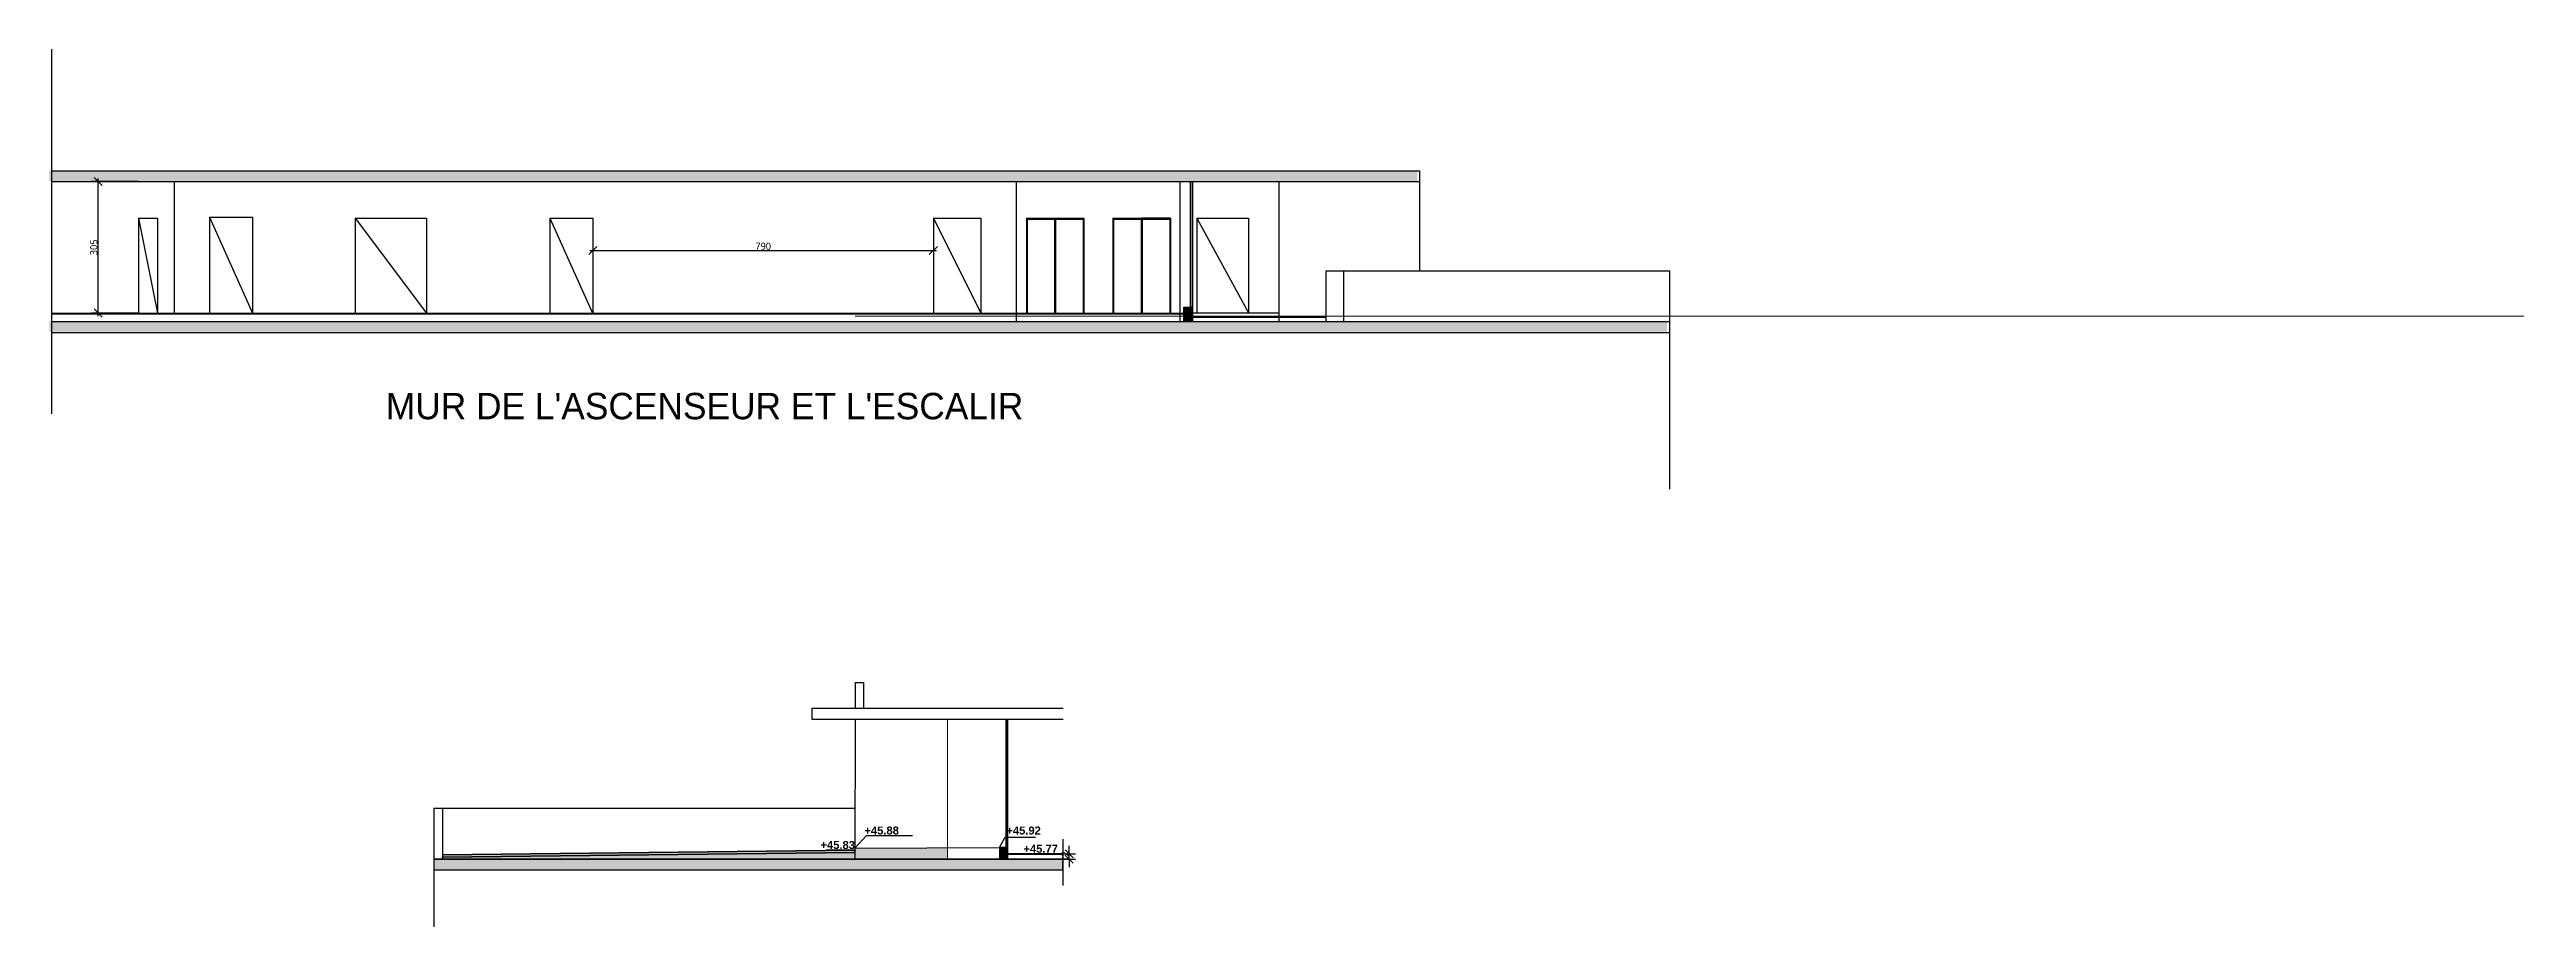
# Model space of a CAD drawing. Header units: millimetres. Extents: x 139864 to 546726, y 40253 to 3921401762.
# Drawn here: x 204620 to 261861, y 53041 to 73406 of the extents above; entities that cross this region are included whole.
import ezdxf

# ---------------------------------------------------------------- set-up
doc = ezdxf.new("R2010")
doc.units = ezdxf.units.MM
doc.linetypes.add('Centre', pattern=[12.5, 2.5, -1.875, 6.25, -1.875])
doc.linetypes.add('Ligne de quadrillage', pattern=[22.225, 12.7, -3.175, 3.175, -3.175])
for name, color, linetype, lineweight in [('AS-20_AXES-ET-FILES', 12, 'Centre', 9), ('AS-24_TRES-FIN', 9, 'Continuous', 9), ('AS-26_STRUCTURE-BETON', 6, 'Continuous', 13), ('AS-30_COTE-1', 1, 'Continuous', 5)]:
    doc.layers.add(name, color=color, linetype=linetype, lineweight=lineweight)
doc.styles.add('Arial_B_4', font='arialbd.ttf', dxfattribs={"height": 185.714286})
doc.styles.add('Trebuchet MS_2', font='trebuc.ttf', dxfattribs={"height": 165})
doc.dimstyles.new('Cotes_linéaires', dxfattribs={"dimscale": 304.8, "dimtxt": 170.1069, "dimasz": 0.615157, "dimexe": 0.492126, "dimexo": 0.0625, "dimgap": 0.049213, "dimtad": 1, "dimdec": 0, "dimlfac": 0.1, "dimzin": 0, "dimdsep": 46, "dimtxsty": 'Trebuchet MS_2', "dimblk1": 'OBLIQUE', "dimblk2": 'OBLIQUE', "dimsah": 1, "dimcen": 0.09, "dimdle": 0.246063, "dimazin": 0, "dimtfac": 1, "dimtdec": 4, "dimtix": 1, "dimtmove": 0, "dimatfit": 3, "dimfxl": 0, "dimtvp": 1, "dimtolj": 1, "dimtzin": 0, "dimarcsym": 0})
pattern_1 = [(0, (0, 0), (1, 1), [0.125, -0.875]), (90, (0, 0), (-1, 1), [0.125, -0.875]), (135, (0.125, 0), (-0.9999999983, 6e-17), [0.1767767, -1.2374369]), (0, (0.125, 0.5625), (1, 1), [0.125, -0.875]), (45, (0.1875, 0.5), (0, 0.9999999983), [0.0883883, -1.3258252]), (135, (0.1875, 0.5), (-0.9999999983, 6e-17), [0.0883883, -1.3258252]), (0, (0.5, 0.8125), (1, 1), [0.1767767, -0.8232233]), (45, (0.5, 0.8125), (0, 0.9999999983), [0.125, -1.2892136]), (135, (0.6768, 0.8125), (-0.9999999983, 6e-17), [0.125, -1.2892136]), (90, (0.6875, 0.25), (-1, 1), [0.125, -0.875]), (45, (0.6875, 0.25), (0, 0.9999999983), [0.0883883, -1.3258252]), (135, (0.75, 0.3125), (-0.9999999983, 6e-17), [0.0883883, -1.3258252]), (0, (0.125, 0.25), (1, 1), [0.0625, -0.8375]), (0, (0.875, 0.5), (1, 1), [0.0625, -0.8375]), (90, (0.5625, 0.625), (-1, 1), [0.0625, -0.8375]), (135, (0.6875, 0.0625), (-0.9999999983, 6e-17), [0.0883883, -1.3258252]), (135, (0.25, 0.75), (-0.9999999983, 6e-17), [0.0883883, -1.3258252]), (45, (0.46875, 0.3281), (0, 0.9999999983), [0.0883883, -1.3258252]), (90, (0.3438, 0.125), (-1, 1), [0.015625, -0.984375]), (90, (0.3906, 0.5469), (-1, 1), [0.015625, -0.984375]), (90, (0.8594, 0.7188), (-1, 1), [0.015625, -0.984375]), (90, (0.875, 0.1875), (-1, 1), [0.015625, -0.984375])]
pattern_2 = [(50, (-54156.63, 14107.95), (182.18467, -15.939086), [19.05, -209.55]), (355, (-54156.63, 14107.95), (-35.24342, 191.05685), [15.24, -167.64058]), (100.451445, (-54141.45, 14106.62), (146.94125, 175.11775), [16.19001, -178.09024]), (46.1842, (-54156.63, 14158.75), (271.07904, -42.04233), [28.575, -314.325]), (96.63556, (-54134.04, 14155.25), (237.40413, 247.42612), [24.28502, -267.1356]), (351.18415, (-54156.63, 14158.75), (237.40413, 247.42612), [22.85997, -251.45973]), (21, (-54131.23, 14146.05), (151.61439, -102.2652), [19.05, -209.55]), (326, (-54131.23, 14146.05), (61.80203, 184.18797), [15.24, -167.64]), (71.451445, (-54118.6, 14137.53), (213.41642, 81.92277), [16.19001, -178.08994]), (37.5, (-54156.63, 14107.95), (3.088603, 84.555039), [0, -165.608, 0, -170.18, 0, -168.275]), (7.5, (-54156.63, 14107.95), (66.819663, 100.180575), [0, -97.028, 0, -161.798, 0, -64.135]), (327.5, (-54213.275, 14107.95), (135.590595, -5.728744), [0, -63.5, 0, -198.12, 0, -262.89]), (317.5, (-54238.67, 14107.95), (148.12918, 25.42649), [0, -82.55, 0, -131.572, 0, -186.69])]
pattern_3 = [(37.5, (0, 0), (-0.062993358, 1.926823769), [0, -1.52, 0, -1.7, 0, -1.625]), (7.5, (0, 0), (1.769776705, 2.822146065), [0, -0.82, 0, -1.37, 0, -0.525]), (327.5, (-1.23, 0), (3.114141862, 0.005659054), [0, -0.5, 0, -1.8, 0, -2.35]), (317.5, (-1.23, 0), (3.006126605, 0.877675565), [0, -0.25, 0, -1.18, 0, -1.35])]

# ---------------------------------------------------------------- blocks, each defined once
blk = doc.blocks.new('_Oblique')
at = {"color": 0, "linetype": 'ByBlock', "lineweight": -2}
blk.add_line((-0.5, -0.5), (0.5, 0.5), dxfattribs=at)
blk = doc.blocks.new('*D379')
at = {"layer": 'AS-30_COTE-1', "color": 0, "lineweight": -2, "transparency": 16777216}
for p, q in [((205752, 67210), (205752, 70410)), ((206673, 70335), (205602, 70335)), ((206673, 67285), (205602, 67285))]:
    blk.add_line(p, q, dxfattribs=at)
at = {"layer": 'Defpoints', "color": 0, "transparency": 16777216}
for p in [(205752, 70335), (206692, 70335), (206692, 67285)]:
    blk.add_point(p, dxfattribs=at)
at = {"layer": 'AS-30_COTE-1', "color": 0, "lineweight": -2, "transparency": 16777216, "xscale": 187.5, "yscale": 187.5, "zscale": 187.5}
for p, rotation in [((205752, 70335), 90), ((205752, 67285), 270)]:
    blk.add_blockref('_Oblique', p, dxfattribs=dict(at, rotation=rotation))
at = {"layer": 'AS-30_COTE-1', "color": 0, "transparency": 16777216, "insert": (205653, 68810), "char_height": 165, "attachment_point": 5, "rotation": 90, "style": 'Trebuchet MS_2'}
blk.add_mtext('\\A1;305', dxfattribs=at)
blk = doc.blocks.new('*D391')
at = {"layer": 'AS-30_COTE-1', "color": 0, "lineweight": -2, "transparency": 16777216}
for p, q in [((217237, 69466), (217237, 68586)), ((225137, 69466), (225137, 68586)), ((217162, 68736), (225212, 68736))]:
    blk.add_line(p, q, dxfattribs=at)
at = {"layer": 'Defpoints', "color": 0, "transparency": 16777216}
for p in [(217237, 69485), (225137, 69485), (225137, 68736)]:
    blk.add_point(p, dxfattribs=at)
at = {"layer": 'AS-30_COTE-1', "color": 0, "lineweight": -2, "transparency": 16777216, "xscale": 187.5, "yscale": 187.5, "zscale": 187.5, "rotation": 180}
blk.add_blockref('_Oblique', (217237, 68736), dxfattribs=at)
at = {"layer": 'AS-30_COTE-1', "color": 0, "lineweight": -2, "transparency": 16777216, "xscale": 187.5, "yscale": 187.5, "zscale": 187.5}
blk.add_blockref('_Oblique', (225137, 68736), dxfattribs=at)
at = {"layer": 'AS-30_COTE-1', "color": 0, "transparency": 16777216, "insert": (221187, 68835), "char_height": 165, "attachment_point": 5, "style": 'Trebuchet MS_2'}
blk.add_mtext('\\A1;790', dxfattribs=at)
blk = doc.blocks.new('*D396')
at = {"layer": 'AS-30_COTE-1', "color": 0, "lineweight": -2, "transparency": 16777216}
for p, q in [((228165, 54731), (228440, 54731)), ((228165, 54611), (228440, 54611)), ((228290, 54731), (228290, 54918)), ((228290, 54611), (228290, 54731)), ((228290, 54611), (228290, 54423))]:
    blk.add_line(p, q, dxfattribs=at)
at = {"layer": 'Defpoints', "color": 0, "transparency": 16777216}
for p in [(228146, 54731), (228146, 54611), (228290, 54731)]:
    blk.add_point(p, dxfattribs=at)
at = {"layer": 'AS-30_COTE-1', "color": 0, "lineweight": -2, "transparency": 16777216, "xscale": 187.5, "yscale": 187.5, "zscale": 187.5}
for p, rotation in [((228290, 54731), 270), ((228290, 54611), 90)]:
    blk.add_blockref('_Oblique', p, dxfattribs=dict(at, rotation=rotation))
at = {"layer": 'AS-30_COTE-1', "color": 0, "transparency": 16777216, "insert": (228192, 54671), "char_height": 165, "attachment_point": 5, "rotation": 90, "style": 'Trebuchet MS_2'}
blk.add_mtext('\\A1;12', dxfattribs=at)

msp = doc.modelspace()

# ---------------------------------------------------------------- hatches: boundary and pattern name
h = msp.add_hatch(color=256)
h.dxf.hatch_style = 1
h.paths.add_polyline_path([(204620.22055, 70600.40488), (204620.22055, 70350.40488), (236368.50436, 70350.40488), (236368.50436, 70600.40488)])
h.paths.add_polyline_path([(204620.22055, 67100.40488), (204620.22055, 66850.40488), (242166.45325, 66850.40488), (242166.45325, 67100.40488)])
h = msp.add_hatch(color=256)
h.dxf.hatch_style = 1
h.paths.add_polyline_path([(231152.93868, 70335), (231102.93868, 70335), (231102.93868, 67420.08367), (231152.93868, 67420.08367)])
h = msp.add_hatch(color=256)
h.dxf.hatch_style = 1
h.paths.add_polyline_path([(230949.33691, 67085), (231152.93868, 67085), (231152.93868, 67420.08367), (230949.33691, 67420.08367)])
h = msp.add_hatch()
h.set_pattern_fill('CONCRETE_C', color=256, pattern_type=2)
h.set_pattern_definition([(50, (0, 0), (7.17260183, -0.62752135), [0.75, -8.25]), (355, (0, 0), (-1.38751334, 7.52192134), [0.6, -6.6]), (100.4514, (0.598, -0.052), (5.78509382, 6.89439542), [0.6374019, -7.01142112]), (46.1842, (0, 2), (10.6724105, -1.65519014), [1.125, -12.375]), (96.6356, (0.889, 1.862), (9.34662706, 9.7411787), [0.9561029, -10.51713]), (351.1842, (0, 2), (9.34661945, 9.741186), [0.9, -9.9]), (21, (1, 1.5), (5.96907052, -4.0261889), [0.75, -8.25]), (326, (1, 1.5), (2.43315332, 7.25150045), [0.6, -6.6]), (71.4514, (1.4974, 1.1645), (8.40222629, 3.22530497), [0.6374019, -7.01142112]), (37.5, (0, 0), (0.121598553, 3.328938538), [0, -6.52, 0, -6.7, 0, -6.625]), (7.5, (0, 0), (2.630695374, 3.94411712), [0, -3.82, 0, -6.37, 0, -2.525]), (327.5, (-2.23, 0), (5.338224362, -0.225548717), [0, -2.5, 0, -7.8, 0, -10.35]), (317.5, (-3.23, 0), (5.83186169, 1.00104982), [0, -3.25, 0, -5.18, 0, -7.35])])
h.paths.add_polyline_path([(228145.97682, 54360.89985), (228145.97682, 54614.5503), (213544.17787, 54610.89985), (213544.17787, 54360.89985)])
h = msp.add_hatch()
h.set_pattern_fill('CONCRETE', color=256, pattern_type=2)
h.set_pattern_definition(pattern_1)
h.paths.add_polyline_path([(228145.97682, 54360.89985), (228146.00679, 54610.89985), (213544.17787, 54610.89985), (213544.17787, 54360.89985)])
h = msp.add_hatch()
h.set_pattern_fill('GENERAL_HONEYCOMB', color=256, pattern_type=2)
h.set_pattern_definition([(0, (0, 0), (0.1875, 0.108253175), [0.125, -0.25]), (120, (0, 0), (-0.18749999959, 0.10825317571), [0.125, -0.25]), (60, (0, 0), (4.1e-10, 0.21650635071), [-0.25, 0.125])])
h.paths.add_polyline_path([(228145.97682, 54360.89985), (228146.00679, 54610.89985), (213544.17787, 54610.89985), (213544.17787, 54360.89985)])
h = msp.add_hatch()
h.set_pattern_fill('CONCRETE', color=256, pattern_type=2)
h.set_pattern_definition(pattern_1)
h.paths.add_polyline_path([(228145.97682, 54360.89985), (228146.00679, 54610.89985), (213544.17787, 54610.89985), (213544.17787, 54360.89985)])
h = msp.add_hatch()
h.set_pattern_fill('AR-CONC', color=256)
h.set_pattern_definition(pattern_2)
h.paths.add_polyline_path([(213544.17787, 54610.89985), (213544.17787, 54360.89985), (228145.97682, 54360.89985), (228146.00679, 54610.89985)])
h = msp.add_hatch()
h.set_pattern_fill('SITEWORK_SAND', color=256, pattern_type=2)
h.set_pattern_definition(pattern_3)
h.paths.add_polyline_path([(223318.74279, 54760.89985), (213744.17787, 54650.89985), (213744.17787, 54610.94985), (223318.74075, 54613.34349)])
h.paths.add_polyline_path([(223318.74075, 54613.34349), (225469.17787, 54613.8811), (225469.17787, 54873.7366), (223318.74417, 54860.89985)])
h = msp.add_hatch()
h.set_pattern_fill('AR-SAND', color=256)
h.set_pattern_definition([(37.5, (-54156.633, 14107.95), (-1.6000313, 48.941324), [0, -38.608, 0, -43.18, 0, -41.275]), (7.5, (-54156.63, 14107.95), (44.952328, 71.68251), [0, -20.828, 0, -34.798, 0, -13.335]), (327.5, (-54187.875, 14107.95), (79.099237, 0.1437185), [0, -12.7, 0, -45.72, 0, -59.69]), (317.5, (-54187.875, 14107.95), (76.355645, 22.292932), [0, -6.35, 0, -29.972, 0, -34.29])])
h.paths.add_polyline_path([(223318.62791, 54770.89919), (223318.05351, 54820.89589), (213744.17787, 54710.90381), (213744.17787, 54660.90051)])
h = msp.add_hatch(color=256)
h.dxf.hatch_style = 1
h.paths.add_polyline_path([(223318.74279, 54760.89985), (223318.62791, 54770.89919), (213744.17787, 54660.90051), (213744.17787, 54650.89985)])
h = msp.add_hatch()
h.set_pattern_fill('GENERAL_STIPPLE', color=256, pattern_type=2)
h.set_pattern_definition([(0, (0.04, 0.02), (0, 1), [0, -1]), (0, (0.36, 0.04), (0, 1), [0, -1]), (0, (0.18, 0.26), (0, 1), [0, -1]), (0, (0.4, 0.42), (0, 1), [0, -1]), (0, (0.14, 0.48), (0, 1), [0, -1]), (0, (0.22, 0.72), (0, 1), [0, -1]), (0, (0.08, 0.9), (0, 1), [0, -1]), (0, (0.4, 0.88), (0, 1), [0, -1]), (0, (0.64, 0.92), (0, 1), [0, -1]), (0, (0.76, 0.68), (0, 1), [0, -1]), (0, (0.96, 0.66), (0, 1), [0, -1]), (0, (0.96, 0.3), (0, 1), [0, -1]), (0, (0.78, 0.18), (0, 1), [0, -1]), (0, (0.5, 0.24), (0, 1), [0, -1]), (0, (0.68, 0.42), (0, 1), [0, -1]), (0, (0.5, 0.6), (0, 1), [0, -1]), (0, (0.92, 0.04), (0, 1), [0, -1])])
h.paths.add_polyline_path([(223318.74279, 54760.89985), (213744.17787, 54650.89985), (213744.17787, 54610.94985), (223318.74075, 54613.34349)])
h = msp.add_hatch()
h.set_pattern_fill('SITEWORK_SAND', color=256, pattern_type=2)
h.set_pattern_definition(pattern_3)
h.paths.add_polyline_path([(223318.74279, 54760.89985), (213744.17787, 54650.89985), (213744.17787, 54610.94985), (223318.74075, 54613.34349)])
h = msp.add_hatch()
h.set_pattern_fill('AR-CONC', color=256)
h.set_pattern_definition(pattern_2)
h.paths.add_polyline_path([(223318.74075, 54613.34349), (223318.74279, 54760.89985), (213744.17787, 54650.89985), (213744.17787, 54610.94985)])
h = msp.add_hatch(color=256)
h.dxf.hatch_style = 1
h.paths.add_polyline_path([(226669.17787, 54610.89985), (226869.17787, 54610.89985), (226869.17787, 54880.89985), (226669.17787, 54880.89985)])
h = msp.add_hatch(color=256)
h.dxf.hatch_style = 1
h.paths.add_polyline_path([(228145.97682, 54730.89985), (226869.17787, 54730.89985), (226869.17787, 54720.89985), (228145.97682, 54720.89985)])

# ---------------------------------------------------------------- linework, layer by layer
for p, q in [((204674, 73406), (204674, 64943.23386)), ((204674, 70585), (236422.28381, 70585)), ((236422.28381, 70585), (236422.28381, 68265)), ((204674, 70335), (236422.28381, 70335)), ((207516.12218, 70335), (207516.12218, 67265)), ((227057.05368, 70335), (227057.05368, 67085)), ((230857.05368, 70335), (230857.05368, 67085)), ((231102.93868, 70335), (231102.93868, 67085)), ((231152.93868, 70335), (231152.93868, 67085)), ((231152.93868, 70335), (231152.93868, 67085)), ((233152.93868, 70335), (233152.93868, 67085)), ((206691.79518, 69485), (206691.79518, 67285)), ((206691.79518, 69485), (207134.05395, 69485)), ((206691.79518, 69485), (207134.05395, 67285)), ((207134.05395, 69485), (207134.05395, 67285)), ((208337.05368, 69511.07026), (209337.05368, 69511.07026)), ((208337.05368, 69511.07026), (208337.05368, 67265)), ((208337.05368, 69511.07026), (209337.05368, 67285)), ((209337.05368, 69511.07026), (209337.05368, 67265)), ((211717.05368, 69485), (213377.05368, 69485)), ((211717.05368, 69485), (211717.05368, 67265)), ((211717.05368, 69485), (213377.05368, 67285)), ((213377.05368, 69485), (213377.05368, 67265)), ((216237.05368, 69485), (217237.05368, 69485)), ((216237.05368, 69485), (216237.05368, 67265)), ((216237.05368, 69485), (217237.05368, 67265)), ((217237.05368, 69485), (217237.05368, 67265)), ((225137.05368, 69485), (226237.05368, 69485)), ((225137.05368, 69485), (225137.05368, 67265)), ((225137.05368, 69485), (226237.05368, 67285)), ((226237.05368, 69485), (226237.05368, 67265)), ((227291.93512, 69485), (228631.93512, 69485)), ((227291.93512, 69475), (228631.93512, 69475)), ((227291.93512, 69465), (228631.93512, 69465)), ((227301.93512, 69465), (227301.93512, 67285)), ((227311.93512, 69465), (227311.93512, 67285)), ((227951.93512, 69485), (227951.93512, 67285)), ((227956.93512, 69485), (227956.93512, 67285)), ((227961.93512, 69485), (227961.93512, 67285)), ((227966.93512, 69485), (227966.93512, 67285)), ((227971.93512, 69485), (227971.93512, 67285)), ((228611.93512, 69485), (228611.93512, 67285)), ((228621.93512, 69485), (228621.93512, 67285)), ((228631.93512, 69485), (228631.93512, 67285)), ((229301.93512, 69485), (229301.93512, 67285)), ((229301.93512, 69485), (230641.93512, 69485)), ((229301.93512, 69485), (230641.93512, 69485)), ((229301.93512, 69475), (230641.93512, 69475)), ((229301.93512, 69465), (230641.93512, 69465)), ((229311.93512, 69485), (229311.93512, 67285)), ((229321.93512, 69485), (229321.93512, 67285)), ((229961.93512, 69485), (229961.93512, 67285)), ((229971.93512, 69485), (229971.93512, 67285)), ((230641.93512, 69485), (229978, 69485)), ((230641.93512, 69475), (229978, 69475)), ((230641.93512, 69465), (229978, 69465)), ((229981.93512, 69485), (229981.93512, 67285)), ((230621.93512, 69485), (230621.93512, 67285)), ((230631.93512, 69485), (230631.93512, 67285)), ((230641.93512, 69485), (230641.93512, 67285)), ((231252.93868, 69485), (231252.93868, 67290.08214)), ((231252.93868, 69485), (232452.93868, 69485)), ((231252.93868, 69485), (232452.93868, 67290.08214)), ((232452.93868, 69485), (232452.93868, 67290.08214)), ((234242.85079, 68265), (234242.85079, 67085)), ((234242.85079, 68265), (242220.2327, 68265)), ((234656.57127, 68265), (234656.57127, 67085)), ((242220.2327, 68265), (242220.2327, 67265)), ((242220.2327, 68265), (242220.2327, 63198)), ((204674, 67285), (231152.93868, 67285)), ((204674, 67265), (231152.93868, 67265)), ((204674, 67085), (242220.2327, 67085)), ((207520.9624, 67085), (207520.9624, 67085)), ((224713.63993, 67085), (224713.63993, 67085)), ((225954.67111, 67085), (225954.67111, 67085)), ((230641.93512, 67085), (230641.93512, 67085)), ((231152.93868, 67290.08214), (233147.52013, 67290.08214)), ((231152.93868, 67205), (234242.85079, 67205)), ((231152.93868, 67185), (234242.85079, 67185)), ((233152.93868, 67085), (233152.93868, 67085)), ((204674, 66835), (242220.2327, 66835)), ((223318.79734, 58710.89985), (223318.78905, 58110.89985)), ((223318.79734, 58710.89985), (223518.79734, 58710.89985)), ((223518.79734, 58710.89985), (223518.78905, 58110.89709)), ((222318.78905, 58110.89985), (222318.7856, 57860.89985)), ((222318.7856, 57860.89985), (228146.15682, 57860.89985)), ((222318.78905, 58110.89985), (228146.15682, 58110.89985)), ((223318.7856, 57860.89985), (223318.74072, 54610.89985)), ((226829.17787, 54880.89985), (226829.17787, 57860.89985)), ((226839.17787, 54880.89985), (226839.17787, 57860.89985)), ((226849.17787, 54880.89985), (226849.17787, 57860.89985)), ((226859.17787, 54880.89985), (226859.17787, 57860.89985)), ((226869.17787, 54880.89985), (226869.17787, 57860.89985)), ((213544.17787, 55790.89985), (223318.75701, 55790.89985)), ((213544.17787, 55790.89985), (213544.17787, 53041.04814)), ((213744.17787, 55790.89985), (213744.17787, 54610.89985)), ((223318.74417, 54860.89985), (223586.14831, 55155.01991)), ((223586.14831, 55155.01991), (224651.18432, 55155.01991)), ((226669.17787, 54880.89985), (226804.79035, 55118.57519)), ((226804.79035, 55118.57519), (227505.59389, 55118.57519)), ((228145.97682, 55073.86828), (228145.97682, 53997.22139)), ((213544.17787, 54610.89985), (228146.09386, 54614.55033)), ((213544.17787, 54610.89985), (228145.97682, 54610.89985)), ((213743.60347, 54710.89721), (223318.05351, 54820.89589)), ((213744.06299, 54660.89919), (223318.62791, 54770.89919)), ((213744.17787, 54660.90051), (223318.62791, 54770.89919)), ((213744.17787, 54650.89985), (223318.74279, 54760.89985)), ((223318.74279, 54760.89985), (213744.17787, 54650.89985)), ((213744.17787, 54650.89985), (213744.17787, 54660.90051)), ((223318.05351, 54820.89589), (222659.81036, 54820.89589)), ((223318.62791, 54770.89919), (223318.74279, 54760.89985)), ((223318.74417, 54860.89985), (226669.17787, 54880.89985)), ((226869.17787, 54880.89985), (226669.17787, 54880.89985)), ((226869.17787, 54880.89985), (226669.17787, 54880.89985)), ((226669.17787, 54880.89985), (226669.17787, 54760.89985)), ((226669.17787, 54880.89985), (226669.17787, 54610.89985)), ((226869.17787, 54880.89985), (226669.17787, 54880.89985)), ((226669.17787, 54610.89985), (226869.17787, 54610.89985)), ((226869.17787, 54730.89985), (226869.17787, 54880.89985)), ((226869.17787, 54610.89985), (226869.17787, 54880.89985)), ((228145.97682, 54700.71985), (228145.97682, 54656.07985)), ((228145.97682, 54611.07985), (228145.97682, 54655.71985)), ((213544.17787, 54360.89985), (228145.97682, 54360.89985))]:
    msp.add_line(p, q)
for points in [[(231102.93868, 70335), (231152.93868, 70335), (231152.93868, 67420.08367), (231102.93868, 67420.08367), (231102.93868, 70335), (231152.93868, 70335)], [(230949.33691, 67088.98903), (230949.33691, 67420.08367), (231152.93868, 67420.08367), (231152.93868, 67085), (230941.35174, 67085)], [(213544.17787, 54610.89985), (213544.17787, 54360.89985), (228145.97682, 54360.89985), (228146.00682, 54611.07985), (213544.17787, 54610.89985), (213544.17787, 54360.89985)], [(213743.60347, 54710.89721), (213744.06299, 54660.89919), (223318.62791, 54770.89919), (223318.05351, 54820.89589), (213744.17787, 54710.90381), (213744.17787, 54660.90051)], [(213744.17787, 54610.94985), (213744.17787, 54650.89985), (223318.74279, 54760.89985), (223318.74075, 54613.34349), (213744.17787, 54610.89985), (213744.17787, 54650.89985)], [(226869.17787, 54730.89985), (226869.17787, 54720.89985), (228145.97682, 54720.89985)], [(228145.97682, 54730.89985), (226869.17787, 54730.89985), (226869.17787, 54720.89985)]]:
    msp.add_lwpolyline(points)
for points in [[(228145.94682, 54700.71985), (228146.00682, 54700.71985), (228145.97682, 54700.89985)], [(228145.94682, 54611.07985), (228146.00682, 54611.07985), (228145.97682, 54610.89985)]]:
    msp.add_solid(points)
at = {"layer": 'AS-20_AXES-ET-FILES', "linetype": 'Ligne de quadrillage', "lineweight": 5}
for p, q in [((226669.17787, 54610.89985), (226669.17787, 54880.89985)), ((226869.17787, 54610.89985), (226869.17787, 54880.89985))]:
    msp.add_line(p, q, dxfattribs=at)
at = {"layer": 'AS-24_TRES-FIN'}
for p, q in [((223318.91479, 67214.90886), (277775.74229, 67214.90886)), ((213544.17787, 55790.89985), (213544.17787, 54610.89985)), ((213744.17787, 55790.89985), (213744.17787, 54610.89985))]:
    msp.add_line(p, q, dxfattribs=at)
at = {"layer": 'AS-24_TRES-FIN', "lineweight": 13}
msp.add_line((277775.74229, 67214.90886), (223318.91479, 67214.90886), dxfattribs=at)
at = {"layer": 'AS-26_STRUCTURE-BETON'}
msp.add_line((225469.17787, 57860.89985), (225469.17787, 54610.89985), dxfattribs=at)

# ---------------------------------------------------------------- texts
msp.add_text("MUR DE L'ASCENSEUR ET L'ESCALIR", height=612.8820085).set_placement((212429.72667, 64818.80208))
at = {"insert": (228145.97682, 54655.89985), "char_height": 0.18, "attachment_point": 5}
msp.add_mtext('\\A1;90.0000', dxfattribs=at)
at = {"layer": 'AS-30_COTE-1', "char_height": 185.714286, "width": 929.9730077, "attachment_point": 1, "line_spacing_factor": 0.941778, "style": 'Arial_B_4'}
for s, insert in [('+45.83', (222517.47436, 55030.47171)), ('+45.88', (223536.51423, 55366.20127)), ('+45.92', (226831.57287, 55366.21529)), ('+45.77', (227227.56469, 54943.22864))]:
    msp.add_mtext(s, dxfattribs=dict(at, insert=insert))

# ---------------------------------------------------------------- dimensions: what is measured, and where the dimension line sits
at = {"layer": 'AS-30_COTE-1'}
for base, p1, p2, override, picture, middle in [((205752.40428, 70335), (206691.79518, 67285), (206691.79518, 70335), {"dimpost": '<>', "dimfxl": 2350}, '*D379', (205653.45984, 68810)), ((228289.77878, 54730.89985), (228145.97682, 54610.89985), (228145.97682, 54730.89985), {"dimpost": '<>', "dimfxl": 900}, '*D396', (228191.94544, 54670.89985))]:
    dim = msp.add_linear_dim(base=base, p1=p1, p2=p2, angle=90, dimstyle='Cotes_linéaires', override=override, dxfattribs=at)
    dim.commit()
    dim.dimension.update_dxf_attribs({"geometry": picture, "text_midpoint": middle})
dim = msp.add_linear_dim(base=(225137.05368, 68735.96562), p1=(217237.05368, 69485), p2=(225137.05368, 69485), dimstyle='Cotes_linéaires', override={"dimpost": '<>', "dimfxl": 2350}, dxfattribs=at)
dim.commit()
dim.dimension.update_dxf_attribs({"geometry": '*D391', "text_midpoint": (221187.05368, 68835.18784)})

doc.saveas('drawing.dxf')
